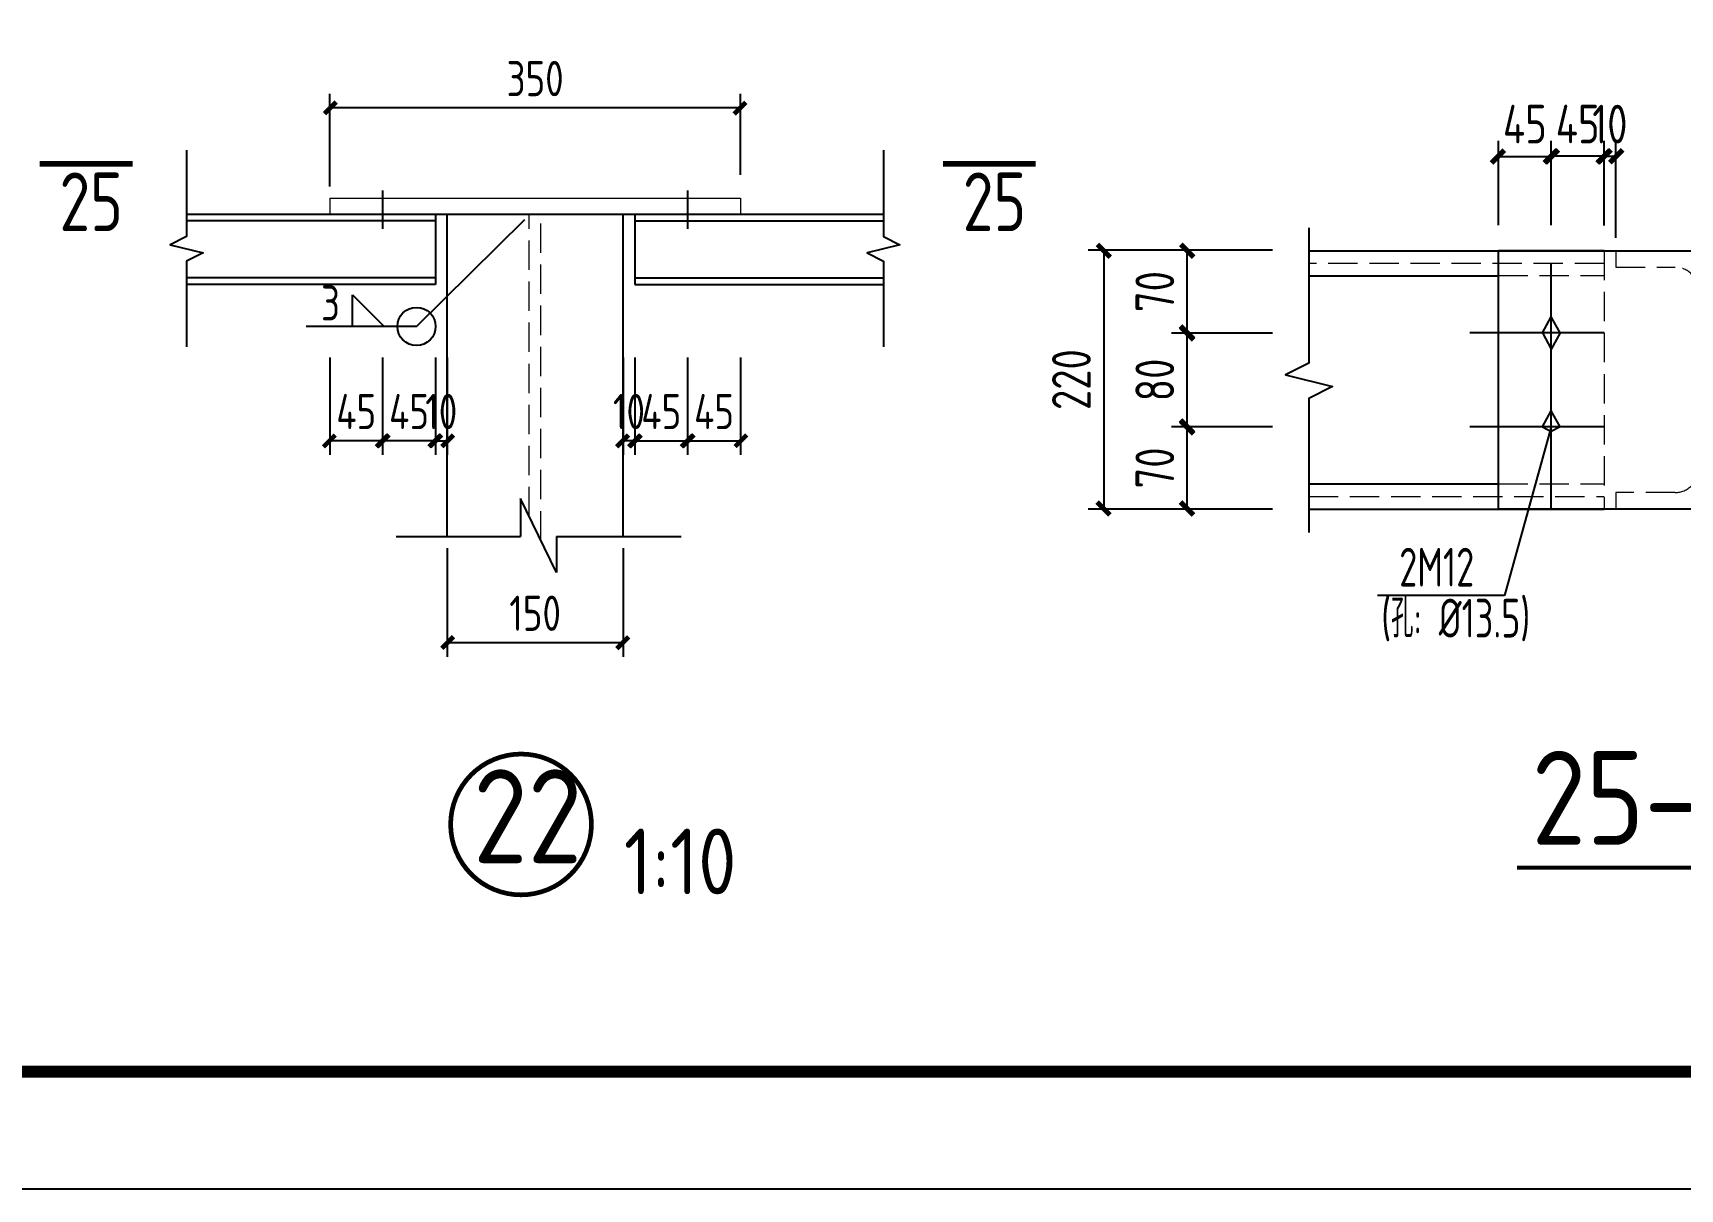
# Model space of a CAD drawing. Header units: millimetres. Extents: x 866309 to 879639, y 39442 to 44891.
# Drawn here: x 875359.2 to 875499.5, y 39448.6 to 39547.1 of the extents above; entities that cross this region are included whole.
import ezdxf

# ---------------------------------------------------------------- set-up
doc = ezdxf.new("R2010")
doc.units = ezdxf.units.MM
doc.header["$LTSCALE"] = 1000
doc.header["$MEASUREMENT"] = 0
for name, pattern in [('CENTER', [2, 1.25, -0.25, 0.25, -0.25]), ('DASH', [0.35, 0.25, -0.1]), ('DOTE', [2.42, 2, -0.2, 0.02, -0.2])]:
    doc.linetypes.add(name, pattern=pattern)
for name, color, linetype, lineweight in [('1', 4, 'Continuous', 70), ('D3', 62, 'Continuous', 9), ('LZ', 64, 'Continuous', 9), ('数字', 3, 'Continuous', 9)]:
    doc.layers.add(name, color=color, linetype=linetype, lineweight=lineweight)
for name, color, linetype in [('AXIS', 3, 'Continuous'), ('D1', 112, 'Continuous'), ('D2', 6, 'Continuous'), ('DIM', 7, 'Continuous'), ('DOTE', 1, 'DOTE'), ('M_Thin', 7, 'Continuous'), ('PUB_DIM', 3, 'Continuous'), ('文字', 7, 'Continuous'), ('标注', 7, 'Continuous'), ('桩', 6, 'Continuous')]:
    doc.layers.add(name, color=color, linetype=linetype)
doc.styles.add('GBHZ', font='gbenor.shx', dxfattribs={"width": 0.9, "bigfont": 'gbcbig.shx'})
doc.dimstyles.new('Y10', dxfattribs={"dimscale": 0, "dimtxt": 3, "dimasz": 0.01, "dimexe": 1.2, "dimexo": 1, "dimgap": 1, "dimtad": 1, "dimdec": 0, "dimlfac": 10, "dimzin": 0, "dimdsep": 46, "dimtxsty": 'GBHZ', "dimblk1": 'DX', "dimblk2": 'DX', "dimsah": 1, "dimcen": 0.09, "dimdle": 1, "dimadec": 0, "dimazin": 0, "dimtfac": 1, "dimtdec": 0, "dimtix": 1, "dimtmove": 2, "dimatfit": 3, "dimldrblk": 'DX', "dimfxl": 0, "dimtolj": 1, "dimtzin": 0, "dimarcsym": 0})
doc.dimstyles.new('Y10(110)', dxfattribs={"dimscale": 1.1, "dimtxt": 3, "dimasz": 0.01, "dimexe": 1.2, "dimexo": 1, "dimgap": 1, "dimtad": 1, "dimdec": 0, "dimlfac": 10, "dimzin": 0, "dimdsep": 46, "dimtxsty": 'GBHZ', "dimblk1": 'DX', "dimblk2": 'DX', "dimsah": 1, "dimcen": 0.09, "dimdle": 1, "dimadec": 0, "dimazin": 0, "dimtfac": 1, "dimtdec": 0, "dimtix": 1, "dimtmove": 2, "dimatfit": 3, "dimldrblk": 'DX', "dimfxl": 0, "dimtolj": 1, "dimtzin": 0, "dimarcsym": 0})

# ---------------------------------------------------------------- blocks, each defined once
blk = doc.blocks.new('DX')
at = {"color": 0, "linetype": 'ByBlock', "const_width": 40}
blk.add_lwpolyline([(-54, -51), (46, 49)], dxfattribs=at)
blk = doc.blocks.new('*D562')
at = {"layer": 'Defpoints', "color": 0, "linetype": 'ByBlock', "transparency": 16777216}
for p in [(875410.46, 39520.47), (875414.96, 39520.47), (875414.96, 39512.38)]:
    blk.add_point(p, dxfattribs=at)
at = {"layer": 'DIM', "color": 0, "linetype": 'ByBlock', "lineweight": -2, "transparency": 16777216}
for p, q in [((875410.46, 39519.47), (875410.46, 39511.18)), ((875414.96, 39519.47), (875414.96, 39511.18)), ((875410.45, 39512.38), (875410.44, 39512.38)), ((875410.46, 39512.38), (875414.96, 39512.38)), ((875414.97, 39512.38), (875414.98, 39512.38))]:
    blk.add_line(p, q, dxfattribs=at)
at = {"layer": 'DIM', "color": 0, "linetype": 'ByBlock', "lineweight": -2, "transparency": 16777216, "xscale": 0.01, "yscale": 0.01, "zscale": 0.01}
blk.add_blockref('DX', (875410.46, 39512.38), dxfattribs=at)
at = {"layer": 'DIM', "color": 0, "linetype": 'ByBlock', "lineweight": -2, "transparency": 16777216, "xscale": 0.01, "yscale": 0.01, "zscale": 0.01, "rotation": 180}
blk.add_blockref('DX', (875414.96, 39512.38), dxfattribs=at)
at = {"layer": 'DIM', "color": 0, "linetype": 'ByBlock', "transparency": 16777216, "insert": (875412.71, 39514.88), "char_height": 3, "attachment_point": 5, "style": 'GBHZ'}
blk.add_mtext('\\A1;45', dxfattribs=at)
blk = doc.blocks.new('*D563')
at = {"layer": 'Defpoints', "color": 0, "linetype": 'ByBlock', "transparency": 16777216}
for p in [(875414.96, 39520.47), (875419.46, 39520.47), (875419.46, 39512.38)]:
    blk.add_point(p, dxfattribs=at)
at = {"layer": 'DIM', "color": 0, "linetype": 'ByBlock', "lineweight": -2, "transparency": 16777216}
for p, q in [((875414.96, 39519.47), (875414.96, 39511.18)), ((875419.46, 39519.47), (875419.46, 39511.18)), ((875414.95, 39512.38), (875414.94, 39512.38)), ((875414.96, 39512.38), (875419.46, 39512.38)), ((875419.47, 39512.38), (875419.48, 39512.38))]:
    blk.add_line(p, q, dxfattribs=at)
at = {"layer": 'DIM', "color": 0, "linetype": 'ByBlock', "lineweight": -2, "transparency": 16777216, "xscale": 0.01, "yscale": 0.01, "zscale": 0.01}
blk.add_blockref('DX', (875414.96, 39512.38), dxfattribs=at)
at = {"layer": 'DIM', "color": 0, "linetype": 'ByBlock', "lineweight": -2, "transparency": 16777216, "xscale": 0.01, "yscale": 0.01, "zscale": 0.01, "rotation": 180}
blk.add_blockref('DX', (875419.46, 39512.38), dxfattribs=at)
at = {"layer": 'DIM', "color": 0, "linetype": 'ByBlock', "transparency": 16777216, "insert": (875417.21, 39514.88), "char_height": 3, "attachment_point": 5, "style": 'GBHZ'}
blk.add_mtext('\\A1;45', dxfattribs=at)
blk = doc.blocks.new('*D564')
at = {"layer": 'Defpoints', "color": 0, "linetype": 'ByBlock', "transparency": 16777216}
for p in [(875409.46, 39520.47), (875410.46, 39520.47), (875409.46, 39512.38)]:
    blk.add_point(p, dxfattribs=at)
at = {"layer": 'DIM', "color": 0, "linetype": 'ByBlock', "lineweight": -2, "transparency": 16777216}
for p, q in [((875409.46, 39519.47), (875409.46, 39511.18)), ((875410.46, 39519.47), (875410.46, 39511.18)), ((875409.45, 39512.38), (875409.44, 39512.38)), ((875410.46, 39512.38), (875409.46, 39512.38)), ((875410.47, 39512.38), (875410.48, 39512.38))]:
    blk.add_line(p, q, dxfattribs=at)
at = {"layer": 'DIM', "color": 0, "linetype": 'ByBlock', "lineweight": -2, "transparency": 16777216, "xscale": 0.01, "yscale": 0.01, "zscale": 0.01}
blk.add_blockref('DX', (875409.46, 39512.38), dxfattribs=at)
at = {"layer": 'DIM', "color": 0, "linetype": 'ByBlock', "lineweight": -2, "transparency": 16777216, "xscale": 0.01, "yscale": 0.01, "zscale": 0.01, "rotation": 180}
blk.add_blockref('DX', (875410.46, 39512.38), dxfattribs=at)
at = {"layer": 'DIM', "color": 0, "linetype": 'ByBlock', "transparency": 16777216, "insert": (875409.96, 39514.88), "char_height": 3, "attachment_point": 5, "style": 'GBHZ'}
blk.add_mtext('\\A1;10', dxfattribs=at)
blk = doc.blocks.new('*D565')
at = {"layer": 'Defpoints', "color": 0, "linetype": 'ByBlock', "transparency": 16777216}
for p in [(875384.46, 39540.75), (875419.46, 39534.06), (875384.46, 39533.05)]:
    blk.add_point(p, dxfattribs=at)
at = {"layer": 'DIM', "color": 0, "linetype": 'ByBlock', "lineweight": -2, "transparency": 16777216}
for p, q in [((875384.46, 39534.05), (875384.46, 39541.95)), ((875419.46, 39535.06), (875419.46, 39541.95)), ((875419.45, 39540.75), (875384.47, 39540.75))]:
    blk.add_line(p, q, dxfattribs=at)
at = {"layer": 'DIM', "color": 0, "linetype": 'ByBlock', "lineweight": -2, "transparency": 16777216, "xscale": 0.01, "yscale": 0.01, "zscale": 0.01, "rotation": 180}
blk.add_blockref('DX', (875384.46, 39540.75), dxfattribs=at)
at = {"layer": 'DIM', "color": 0, "linetype": 'ByBlock', "lineweight": -2, "transparency": 16777216, "xscale": 0.01, "yscale": 0.01, "zscale": 0.01}
blk.add_blockref('DX', (875419.46, 39540.75), dxfattribs=at)
at = {"layer": 'DIM', "color": 0, "linetype": 'ByBlock', "transparency": 16777216, "insert": (875401.96, 39543.25), "char_height": 3, "attachment_point": 5, "style": 'GBHZ'}
blk.add_mtext('\\A1;350', dxfattribs=at)
blk = doc.blocks.new('*D566')
at = {"layer": 'Defpoints', "color": 0, "linetype": 'ByBlock', "transparency": 16777216}
for p in [(875394.46, 39504.24), (875409.46, 39504.24), (875409.46, 39495.19)]:
    blk.add_point(p, dxfattribs=at)
at = {"layer": 'DIM', "color": 0, "linetype": 'ByBlock', "lineweight": -2, "transparency": 16777216}
for p, q in [((875394.46, 39503.24), (875394.46, 39493.99)), ((875409.46, 39503.24), (875409.46, 39493.99)), ((875394.47, 39495.19), (875409.45, 39495.19))]:
    blk.add_line(p, q, dxfattribs=at)
at = {"layer": 'DIM', "color": 0, "linetype": 'ByBlock', "lineweight": -2, "transparency": 16777216, "xscale": 0.01, "yscale": 0.01, "zscale": 0.01, "rotation": 180}
blk.add_blockref('DX', (875394.46, 39495.19), dxfattribs=at)
at = {"layer": 'DIM', "color": 0, "linetype": 'ByBlock', "lineweight": -2, "transparency": 16777216, "xscale": 0.01, "yscale": 0.01, "zscale": 0.01}
blk.add_blockref('DX', (875409.46, 39495.19), dxfattribs=at)
at = {"layer": 'DIM', "color": 0, "linetype": 'ByBlock', "transparency": 16777216, "insert": (875401.96, 39497.69), "char_height": 3, "attachment_point": 5, "style": 'GBHZ'}
blk.add_mtext('\\A1;150', dxfattribs=at)
blk = doc.blocks.new('*D567')
at = {"layer": 'Defpoints', "color": 0, "linetype": 'ByBlock', "transparency": 16777216}
for p in [(875388.96, 39520.47), (875393.46, 39520.47), (875388.96, 39512.38)]:
    blk.add_point(p, dxfattribs=at)
at = {"layer": 'DIM', "color": 0, "linetype": 'ByBlock', "lineweight": -2, "transparency": 16777216}
for p, q in [((875388.96, 39519.47), (875388.96, 39511.18)), ((875393.46, 39519.47), (875393.46, 39511.18)), ((875388.95, 39512.38), (875388.94, 39512.38)), ((875393.46, 39512.38), (875388.96, 39512.38)), ((875393.47, 39512.38), (875393.48, 39512.38))]:
    blk.add_line(p, q, dxfattribs=at)
at = {"layer": 'DIM', "color": 0, "linetype": 'ByBlock', "lineweight": -2, "transparency": 16777216, "xscale": 0.01, "yscale": 0.01, "zscale": 0.01}
blk.add_blockref('DX', (875388.96, 39512.38), dxfattribs=at)
at = {"layer": 'DIM', "color": 0, "linetype": 'ByBlock', "lineweight": -2, "transparency": 16777216, "xscale": 0.01, "yscale": 0.01, "zscale": 0.01, "rotation": 180}
blk.add_blockref('DX', (875393.46, 39512.38), dxfattribs=at)
at = {"layer": 'DIM', "color": 0, "linetype": 'ByBlock', "transparency": 16777216, "insert": (875391.21, 39514.88), "char_height": 3, "attachment_point": 5, "style": 'GBHZ'}
blk.add_mtext('\\A1;45', dxfattribs=at)
blk = doc.blocks.new('*D568')
at = {"layer": 'Defpoints', "color": 0, "linetype": 'ByBlock', "transparency": 16777216}
for p in [(875384.46, 39520.47), (875388.96, 39520.47), (875384.46, 39512.38)]:
    blk.add_point(p, dxfattribs=at)
at = {"layer": 'DIM', "color": 0, "linetype": 'ByBlock', "lineweight": -2, "transparency": 16777216}
for p, q in [((875384.46, 39519.47), (875384.46, 39511.18)), ((875388.96, 39519.47), (875388.96, 39511.18)), ((875384.45, 39512.38), (875384.44, 39512.38)), ((875388.96, 39512.38), (875384.46, 39512.38)), ((875388.97, 39512.38), (875388.98, 39512.38))]:
    blk.add_line(p, q, dxfattribs=at)
at = {"layer": 'DIM', "color": 0, "linetype": 'ByBlock', "lineweight": -2, "transparency": 16777216, "xscale": 0.01, "yscale": 0.01, "zscale": 0.01}
blk.add_blockref('DX', (875384.46, 39512.38), dxfattribs=at)
at = {"layer": 'DIM', "color": 0, "linetype": 'ByBlock', "lineweight": -2, "transparency": 16777216, "xscale": 0.01, "yscale": 0.01, "zscale": 0.01, "rotation": 180}
blk.add_blockref('DX', (875388.96, 39512.38), dxfattribs=at)
at = {"layer": 'DIM', "color": 0, "linetype": 'ByBlock', "transparency": 16777216, "insert": (875386.71, 39514.88), "char_height": 3, "attachment_point": 5, "style": 'GBHZ'}
blk.add_mtext('\\A1;45', dxfattribs=at)
blk = doc.blocks.new('*D569')
at = {"layer": 'Defpoints', "color": 0, "linetype": 'ByBlock', "transparency": 16777216}
for p in [(875393.46, 39520.47), (875394.46, 39520.47), (875394.46, 39512.38)]:
    blk.add_point(p, dxfattribs=at)
at = {"layer": 'DIM', "color": 0, "linetype": 'ByBlock', "lineweight": -2, "transparency": 16777216}
for p, q in [((875393.46, 39519.47), (875393.46, 39511.18)), ((875394.46, 39519.47), (875394.46, 39511.18)), ((875393.45, 39512.38), (875393.44, 39512.38)), ((875393.46, 39512.38), (875394.46, 39512.38)), ((875394.47, 39512.38), (875394.48, 39512.38))]:
    blk.add_line(p, q, dxfattribs=at)
at = {"layer": 'DIM', "color": 0, "linetype": 'ByBlock', "lineweight": -2, "transparency": 16777216, "xscale": 0.01, "yscale": 0.01, "zscale": 0.01}
blk.add_blockref('DX', (875393.46, 39512.38), dxfattribs=at)
at = {"layer": 'DIM', "color": 0, "linetype": 'ByBlock', "lineweight": -2, "transparency": 16777216, "xscale": 0.01, "yscale": 0.01, "zscale": 0.01, "rotation": 180}
blk.add_blockref('DX', (875394.46, 39512.38), dxfattribs=at)
at = {"layer": 'DIM', "color": 0, "linetype": 'ByBlock', "transparency": 16777216, "insert": (875393.96, 39514.88), "char_height": 3, "attachment_point": 5, "style": 'GBHZ'}
blk.add_mtext('\\A1;10', dxfattribs=at)
blk = doc.blocks.new('*D630')
at = {"layer": 'Defpoints', "color": 0, "linetype": 'ByBlock', "transparency": 16777216}
for p in [(875465.92, 39528.62), (875450.42, 39506.57), (875465.92, 39506.57)]:
    blk.add_point(p, dxfattribs=at)
at = {"layer": 'DIM', "color": 0, "linetype": 'ByBlock', "lineweight": -2, "transparency": 16777216}
for p, q in [((875464.82, 39528.62), (875449.1, 39528.62)), ((875450.42, 39528.61), (875450.42, 39506.59)), ((875464.82, 39506.57), (875449.1, 39506.57))]:
    blk.add_line(p, q, dxfattribs=at)
at = {"layer": 'DIM', "color": 0, "linetype": 'ByBlock', "lineweight": -2, "transparency": 16777216, "xscale": 0.011, "yscale": 0.011, "zscale": 0.011}
for p, rotation in [((875450.42, 39528.62), 90), ((875450.42, 39506.57), 270)]:
    blk.add_blockref('DX', p, dxfattribs=dict(at, rotation=rotation))
at = {"layer": 'DIM', "color": 0, "linetype": 'ByBlock', "transparency": 16777216, "insert": (875447.67, 39517.6), "char_height": 3.3, "attachment_point": 5, "rotation": 90, "style": 'GBHZ'}
blk.add_mtext('\\A1;220', dxfattribs=at)
blk = doc.blocks.new('*D631')
at = {"layer": 'Defpoints', "color": 0, "linetype": 'ByBlock', "transparency": 16777216}
for p in [(875488.57, 39536.62), (875484.07, 39529.67), (875488.57, 39529.67)]:
    blk.add_point(p, dxfattribs=at)
at = {"layer": 'DIM', "color": 0, "linetype": 'ByBlock', "lineweight": -2, "transparency": 16777216}
for p, q in [((875484.06, 39536.62), (875484.05, 39536.62)), ((875484.07, 39530.77), (875484.07, 39537.94)), ((875484.07, 39536.62), (875488.57, 39536.62)), ((875488.57, 39530.77), (875488.57, 39537.94)), ((875488.58, 39536.62), (875488.59, 39536.62))]:
    blk.add_line(p, q, dxfattribs=at)
at = {"layer": 'DIM', "color": 0, "linetype": 'ByBlock', "lineweight": -2, "transparency": 16777216, "xscale": 0.011, "yscale": 0.011, "zscale": 0.011}
blk.add_blockref('DX', (875484.07, 39536.62), dxfattribs=at)
at = {"layer": 'DIM', "color": 0, "linetype": 'ByBlock', "lineweight": -2, "transparency": 16777216, "xscale": 0.011, "yscale": 0.011, "zscale": 0.011, "rotation": 180}
blk.add_blockref('DX', (875488.57, 39536.62), dxfattribs=at)
at = {"layer": 'DIM', "color": 0, "linetype": 'ByBlock', "transparency": 16777216, "insert": (875486.32, 39539.37), "char_height": 3.3, "attachment_point": 5, "style": 'GBHZ'}
blk.add_mtext('\\A1;45', dxfattribs=at)
blk = doc.blocks.new('*D632')
at = {"layer": 'Defpoints', "color": 0, "linetype": 'ByBlock', "transparency": 16777216}
for p in [(875493.07, 39536.62), (875493.07, 39529.62), (875494.07, 39528.57)]:
    blk.add_point(p, dxfattribs=at)
at = {"layer": 'DIM', "color": 0, "linetype": 'ByBlock', "lineweight": -2, "transparency": 16777216}
for p, q in [((875493.06, 39536.62), (875493.05, 39536.62)), ((875493.07, 39530.72), (875493.07, 39537.94)), ((875494.07, 39536.62), (875493.07, 39536.62)), ((875494.07, 39529.67), (875494.07, 39537.94)), ((875494.08, 39536.62), (875494.09, 39536.62))]:
    blk.add_line(p, q, dxfattribs=at)
at = {"layer": 'DIM', "color": 0, "linetype": 'ByBlock', "lineweight": -2, "transparency": 16777216, "xscale": 0.011, "yscale": 0.011, "zscale": 0.011}
blk.add_blockref('DX', (875493.07, 39536.62), dxfattribs=at)
at = {"layer": 'DIM', "color": 0, "linetype": 'ByBlock', "lineweight": -2, "transparency": 16777216, "xscale": 0.011, "yscale": 0.011, "zscale": 0.011, "rotation": 180}
blk.add_blockref('DX', (875494.07, 39536.62), dxfattribs=at)
at = {"layer": 'DIM', "color": 0, "linetype": 'ByBlock', "transparency": 16777216, "insert": (875493.57, 39539.37), "char_height": 3.3, "attachment_point": 5, "style": 'GBHZ'}
blk.add_mtext('\\A1;10', dxfattribs=at)
blk = doc.blocks.new('*D633')
at = {"layer": 'Defpoints', "color": 0, "linetype": 'ByBlock', "transparency": 16777216}
for p in [(875488.57, 39536.63), (875488.57, 39529.68), (875493.07, 39529.62)]:
    blk.add_point(p, dxfattribs=at)
at = {"layer": 'DIM', "color": 0, "linetype": 'ByBlock', "lineweight": -2, "transparency": 16777216}
for p, q in [((875488.56, 39536.63), (875488.55, 39536.63)), ((875488.57, 39530.78), (875488.57, 39537.95)), ((875493.07, 39536.63), (875488.57, 39536.63)), ((875493.07, 39530.72), (875493.07, 39537.95)), ((875493.08, 39536.63), (875493.09, 39536.63))]:
    blk.add_line(p, q, dxfattribs=at)
at = {"layer": 'DIM', "color": 0, "linetype": 'ByBlock', "lineweight": -2, "transparency": 16777216, "xscale": 0.011, "yscale": 0.011, "zscale": 0.011}
blk.add_blockref('DX', (875488.57, 39536.63), dxfattribs=at)
at = {"layer": 'DIM', "color": 0, "linetype": 'ByBlock', "lineweight": -2, "transparency": 16777216, "xscale": 0.011, "yscale": 0.011, "zscale": 0.011, "rotation": 180}
blk.add_blockref('DX', (875493.07, 39536.63), dxfattribs=at)
at = {"layer": 'DIM', "color": 0, "linetype": 'ByBlock', "transparency": 16777216, "insert": (875490.82, 39539.38), "char_height": 3.3, "attachment_point": 5, "style": 'GBHZ'}
blk.add_mtext('\\A1;45', dxfattribs=at)
blk = doc.blocks.new('*D634')
at = {"layer": 'Defpoints', "color": 0, "linetype": 'ByBlock', "transparency": 16777216}
for p in [(875457.53, 39513.57), (875465.92, 39513.57), (875465.92, 39506.57)]:
    blk.add_point(p, dxfattribs=at)
at = {"layer": 'DIM', "color": 0, "linetype": 'ByBlock', "lineweight": -2, "transparency": 16777216}
for p, q in [((875464.82, 39513.57), (875456.21, 39513.57)), ((875457.53, 39506.59), (875457.53, 39513.56)), ((875464.82, 39506.57), (875456.21, 39506.57))]:
    blk.add_line(p, q, dxfattribs=at)
at = {"layer": 'DIM', "color": 0, "linetype": 'ByBlock', "lineweight": -2, "transparency": 16777216, "xscale": 0.011, "yscale": 0.011, "zscale": 0.011}
for p, rotation in [((875457.53, 39513.57), 90), ((875457.53, 39506.57), 270)]:
    blk.add_blockref('DX', p, dxfattribs=dict(at, rotation=rotation))
at = {"layer": 'DIM', "color": 0, "linetype": 'ByBlock', "transparency": 16777216, "insert": (875454.78, 39510.07), "char_height": 3.3, "attachment_point": 5, "rotation": 90, "style": 'GBHZ'}
blk.add_mtext('\\A1;70', dxfattribs=at)
blk = doc.blocks.new('*D635')
at = {"layer": 'Defpoints', "color": 0, "linetype": 'ByBlock', "transparency": 16777216}
for p in [(875457.53, 39521.57), (875465.92, 39521.57), (875465.92, 39513.57)]:
    blk.add_point(p, dxfattribs=at)
at = {"layer": 'DIM', "color": 0, "linetype": 'ByBlock', "lineweight": -2, "transparency": 16777216}
for p, q in [((875464.82, 39521.57), (875456.21, 39521.57)), ((875457.53, 39513.58), (875457.53, 39521.56)), ((875464.82, 39513.57), (875456.21, 39513.57))]:
    blk.add_line(p, q, dxfattribs=at)
at = {"layer": 'DIM', "color": 0, "linetype": 'ByBlock', "lineweight": -2, "transparency": 16777216, "xscale": 0.011, "yscale": 0.011, "zscale": 0.011}
for p, rotation in [((875457.53, 39521.57), 90), ((875457.53, 39513.57), 270)]:
    blk.add_blockref('DX', p, dxfattribs=dict(at, rotation=rotation))
at = {"layer": 'DIM', "color": 0, "linetype": 'ByBlock', "transparency": 16777216, "insert": (875454.78, 39517.57), "char_height": 3.3, "attachment_point": 5, "rotation": 90, "style": 'GBHZ'}
blk.add_mtext('\\A1;80', dxfattribs=at)
blk = doc.blocks.new('*D636')
at = {"layer": 'Defpoints', "color": 0, "linetype": 'ByBlock', "transparency": 16777216}
for p in [(875457.53, 39528.62), (875465.92, 39528.62), (875465.92, 39521.57)]:
    blk.add_point(p, dxfattribs=at)
at = {"layer": 'DIM', "color": 0, "linetype": 'ByBlock', "lineweight": -2, "transparency": 16777216}
for p, q in [((875464.82, 39528.62), (875456.21, 39528.62)), ((875457.53, 39521.59), (875457.53, 39528.61)), ((875464.82, 39521.57), (875456.21, 39521.57))]:
    blk.add_line(p, q, dxfattribs=at)
at = {"layer": 'DIM', "color": 0, "linetype": 'ByBlock', "lineweight": -2, "transparency": 16777216, "xscale": 0.011, "yscale": 0.011, "zscale": 0.011}
for p, rotation in [((875457.53, 39528.62), 90), ((875457.53, 39521.57), 270)]:
    blk.add_blockref('DX', p, dxfattribs=dict(at, rotation=rotation))
at = {"layer": 'DIM', "color": 0, "linetype": 'ByBlock', "transparency": 16777216, "insert": (875454.78, 39525.1), "char_height": 3.3, "attachment_point": 5, "rotation": 90, "style": 'GBHZ'}
blk.add_mtext('\\A1;70', dxfattribs=at)

msp = doc.modelspace()

# ---------------------------------------------------------------- linework, layer by layer
msp.add_line((875950.829, 39448.627), (875109.829, 39448.627))
at = {"color": 0, "const_width": 1}
msp.add_lwpolyline([(875940.829, 39458.627), (875134.829, 39458.627), (875134.829, 40032.627), (875940.829, 40032.627)], close=True, dxfattribs=at)
at = {"linetype": 'ByBlock', "ltscale": 0.5, "const_width": 0.4}
msp.add_lwpolyline([(875394.758, 39479.695, 1), (875406.758, 39479.695, 1)], format="xyb", close=True, dxfattribs=at)
at = {"layer": '1', "const_width": 0.48}
for points in [[(875359.72, 39535.977), (875367.642, 39535.977)], [(875436.712, 39535.977), (875444.634, 39535.977)]]:
    msp.add_lwpolyline(points, dxfattribs=at)
at = {"layer": 'D1', "color": 251}
for p, q in [((875391.849, 39522.129), (875401.07, 39531.245)), ((875386.38, 39522.129), (875386.38, 39524.833)), ((875386.38, 39524.833), (875389.084, 39522.129)), ((875391.849, 39522.129), (875382.44, 39522.129)), ((875488.569, 39513.571), (875484.584, 39499.2)), ((875403.791, 39501.159), (875400.714, 39507.48)), ((875400.714, 39507.48), (875400.714, 39504.245)), ((875390.128, 39504.245), (875400.714, 39504.245)), ((875403.791, 39504.245), (875414.397, 39504.245)), ((875403.791, 39504.245), (875403.791, 39501.159)), ((875484.584, 39499.2), (875473.761, 39499.2))]:
    msp.add_line(p, q, dxfattribs=at)
msp.add_circle((875391.849, 39522.129), 1.629, dxfattribs=at)
at = {"layer": 'D2'}
for p, q in [((875388.956, 39533.725), (875388.956, 39530.457)), ((875414.956, 39533.725), (875414.956, 39530.457)), ((875372.257, 39531.696), (875431.655, 39531.696)), ((875393.459, 39531.133), (875372.257, 39531.133)), ((875393.459, 39531.696), (875393.459, 39525.698)), ((875394.456, 39504.245), (875394.456, 39531.696)), ((875409.456, 39504.245), (875409.456, 39531.696)), ((875410.453, 39531.696), (875410.453, 39525.698)), ((875410.453, 39531.133), (875431.655, 39531.133)), ((875467.915, 39528.574), (875493.069, 39528.574)), ((875493.069, 39528.574), (875484.069, 39528.574)), ((875393.459, 39526.261), (875372.257, 39526.261)), ((875393.459, 39525.698), (875372.257, 39525.698)), ((875410.453, 39526.261), (875431.655, 39526.261)), ((875410.453, 39525.698), (875431.655, 39525.698)), ((875467.915, 39526.433), (875484.069, 39526.433)), ((875467.915, 39508.716), (875484.069, 39508.716)), ((875467.915, 39506.574), (875493.069, 39506.574))]:
    msp.add_line(p, q, dxfattribs=at)
at = {"layer": 'D3'}
for p, q in [((875384.456, 39533.048), (875419.456, 39533.048)), ((875384.456, 39533.048), (875384.456, 39531.696)), ((875419.456, 39533.048), (875419.456, 39531.696))]:
    msp.add_line(p, q, dxfattribs=at)
at = {"layer": 'DOTE', "linetype": 'CENTER', "ltscale": 0.02}
for p, q in [((875488.569, 39506.574), (875488.569, 39527.504)), ((875493.069, 39521.574), (875481.618, 39521.574)), ((875493.069, 39513.571), (875481.618, 39513.571))]:
    msp.add_line(p, q, dxfattribs=at)
at = {"layer": 'LZ', "color": 251, "linetype": 'DASH', "ltscale": 0.01}
for p, q in [((875401.456, 39505.955), (875401.456, 39531.696)), ((875402.456, 39503.901), (875402.456, 39531.696)), ((875493.069, 39528.574), (875493.069, 39506.574)), ((875493.069, 39527.504), (875467.915, 39527.504)), ((875484.069, 39526.476), (875493.069, 39526.476)), ((875484.069, 39508.716), (875493.069, 39508.716)), ((875467.915, 39507.645), (875493.069, 39507.645))]:
    msp.add_line(p, q, dxfattribs=at)
msp.add_lwpolyline([(875509.071, 39528.574), (875494.071, 39528.574), (875494.071, 39527.174), (875499.121, 39527.174, -0.4142136), (875501.121, 39525.174), (875501.121, 39509.974, -0.4142136), (875499.121, 39507.974), (875494.071, 39507.974), (875494.071, 39506.574), (875509.071, 39506.574), (875509.071, 39507.974), (875504.021, 39507.974, -0.4142136), (875502.021, 39509.974), (875502.021, 39525.174, -0.4142136), (875504.021, 39527.174), (875509.071, 39527.174)], format="xyb", close=True, dxfattribs=at)
at = {"layer": 'M_Thin', "color": 7}
for points in [[(875372.257, 39537.161), (875372.257, 39529.79), (875370.857, 39529.09), (875373.657, 39528.39), (875372.257, 39527.69), (875372.257, 39520.393)], [(875431.655, 39537.161), (875431.655, 39529.79), (875433.055, 39529.09), (875430.255, 39528.39), (875431.655, 39527.69), (875431.655, 39520.393)], [(875467.915, 39530.528), (875467.915, 39518.999), (875465.915, 39517.999), (875469.915, 39516.999), (875467.915, 39515.999), (875467.915, 39504.574)]]:
    msp.add_lwpolyline(points, dxfattribs=at)
at = {"layer": '文字', "color": 6, "const_width": 0.32}
msp.add_lwpolyline([(875485.641, 39476.011), (875509.857, 39476.011)], dxfattribs=at)
at = {"layer": '标注'}
msp.add_lwpolyline([(875484.069, 39528.574), (875519.069, 39528.574), (875519.069, 39506.574), (875484.069, 39506.574)], close=True, dxfattribs=at)
at = {"layer": '桩'}
for p, q in [((875487.82, 39521.574), (875488.569, 39522.956)), ((875489.318, 39521.574), (875488.569, 39522.956)), ((875487.82, 39521.574), (875488.569, 39520.193)), ((875489.318, 39521.574), (875488.569, 39520.193)), ((875487.82, 39513.571), (875488.569, 39514.953)), ((875489.318, 39513.571), (875488.569, 39514.953)), ((875487.82, 39513.571), (875488.569, 39513.19)), ((875489.318, 39513.571), (875488.569, 39513.19))]:
    msp.add_line(p, q, dxfattribs=at)

# ---------------------------------------------------------------- texts
at = {"layer": 'AXIS', "style": 'GBHZ', "width": 0.8}
for s, p in [('2M12', (875475.612, 39499.966)), ('(孔: %%C13.5)', (875474.08, 39495.623))]:
    msp.add_text(s, height=3.3, dxfattribs=at).set_placement(p)
at = {"layer": 'PUB_DIM', "style": 'GBHZ', "width": 0.9}
for p in [(875361.416, 39530.25), (875438.408, 39530.25)]:
    msp.add_text('25', height=5, dxfattribs=at).set_placement(p)
at = {"layer": '数字', "style": 'GBHZ', "width": 0.9}
msp.add_text('3', height=3, dxfattribs=at).set_placement((875383.708, 39522.637))
at = {"layer": '文字', "color": 6, "style": 'GBHZ'}
for s, height, p in [('25-25', 8, (875486.893, 39477.962)), ('22', 8, (875396.671, 39476.387)), ('1:10', 5.6, (875409.525, 39473.743, -0.009))]:
    msp.add_text(s, height=height, dxfattribs=at).set_placement(p)

# ---------------------------------------------------------------- dimensions: what is measured, and where the dimension line sits
at = {"layer": 'DIM', "linetype": 'ByBlock'}
for base, p1, p2, picture, middle in [((875384.456, 39540.754), (875419.456, 39534.064), (875384.456, 39533.048), '*D565', (875401.956, 39543.254)), ((875394.456, 39512.38), (875393.456, 39520.473), (875394.456, 39520.473), '*D569', (875393.956, 39514.88)), ((875414.956, 39512.38), (875410.456, 39520.473), (875414.956, 39520.473), '*D562', (875412.706, 39514.88)), ((875419.456, 39512.38), (875414.956, 39520.473), (875419.456, 39520.473), '*D563', (875417.206, 39514.88)), ((875409.456, 39495.195), (875394.456, 39504.245), (875409.456, 39504.245), '*D566', (875401.956, 39497.695))]:
    dim = msp.add_linear_dim(base=base, p1=p1, p2=p2, dimstyle='Y10', override={"dimscale": 1}, dxfattribs=at)
    dim.commit()
    dim.dimension.update_dxf_attribs({"geometry": picture, "text_midpoint": middle})
at = {"layer": 'DIM', "color": 6, "linetype": 'ByBlock'}
dim = msp.add_linear_dim(base=(875488.569, 39536.617), p1=(875484.069, 39529.67), p2=(875488.569, 39529.67), dimstyle='Y10(110)', override={"dimtxsty": 'GBHZ'}, dxfattribs=at)
dim.commit()
dim.dimension.update_dxf_attribs({"geometry": '*D631', "text_midpoint": (875486.319, 39539.367)})
for base, p1, p2, angle, picture, middle in [((875488.569, 39536.631), (875493.069, 39529.621), (875488.569, 39529.684), 180, '*D633', (875490.819, 39539.381)), ((875493.069, 39536.617), (875494.069, 39528.574), (875493.069, 39529.621), 180, '*D632', (875493.569, 39539.367)), ((875450.416, 39506.574), (875465.923, 39528.618), (875465.923, 39506.574), 90, '*D630', (875447.666, 39517.596)), ((875457.534, 39528.618), (875465.923, 39521.574), (875465.923, 39528.618), 90, '*D636', (875454.784, 39525.096)), ((875457.534, 39521.574), (875465.923, 39513.571), (875465.923, 39521.574), 90, '*D635', (875454.784, 39517.573)), ((875457.534, 39513.571), (875465.923, 39506.574), (875465.923, 39513.571), 90, '*D634', (875454.784, 39510.073))]:
    dim = msp.add_linear_dim(base=base, p1=p1, p2=p2, angle=angle, dimstyle='Y10(110)', override={"dimtxsty": 'GBHZ'}, dxfattribs=at)
    dim.commit()
    dim.dimension.update_dxf_attribs({"geometry": picture, "text_midpoint": middle})
at = {"layer": 'DIM', "linetype": 'ByBlock'}
for base, p1, p2, picture, middle in [((875384.456, 39512.38), (875388.956, 39520.473), (875384.456, 39520.473), '*D568', (875386.706, 39514.88)), ((875388.956, 39512.38), (875393.456, 39520.473), (875388.956, 39520.473), '*D567', (875391.206, 39514.88)), ((875409.456, 39512.38), (875410.456, 39520.473), (875409.456, 39520.473), '*D564', (875409.956, 39514.88))]:
    dim = msp.add_linear_dim(base=base, p1=p1, p2=p2, angle=180, dimstyle='Y10', override={"dimscale": 1}, dxfattribs=at)
    dim.commit()
    dim.dimension.update_dxf_attribs({"geometry": picture, "text_midpoint": middle})

doc.saveas('drawing.dxf')
